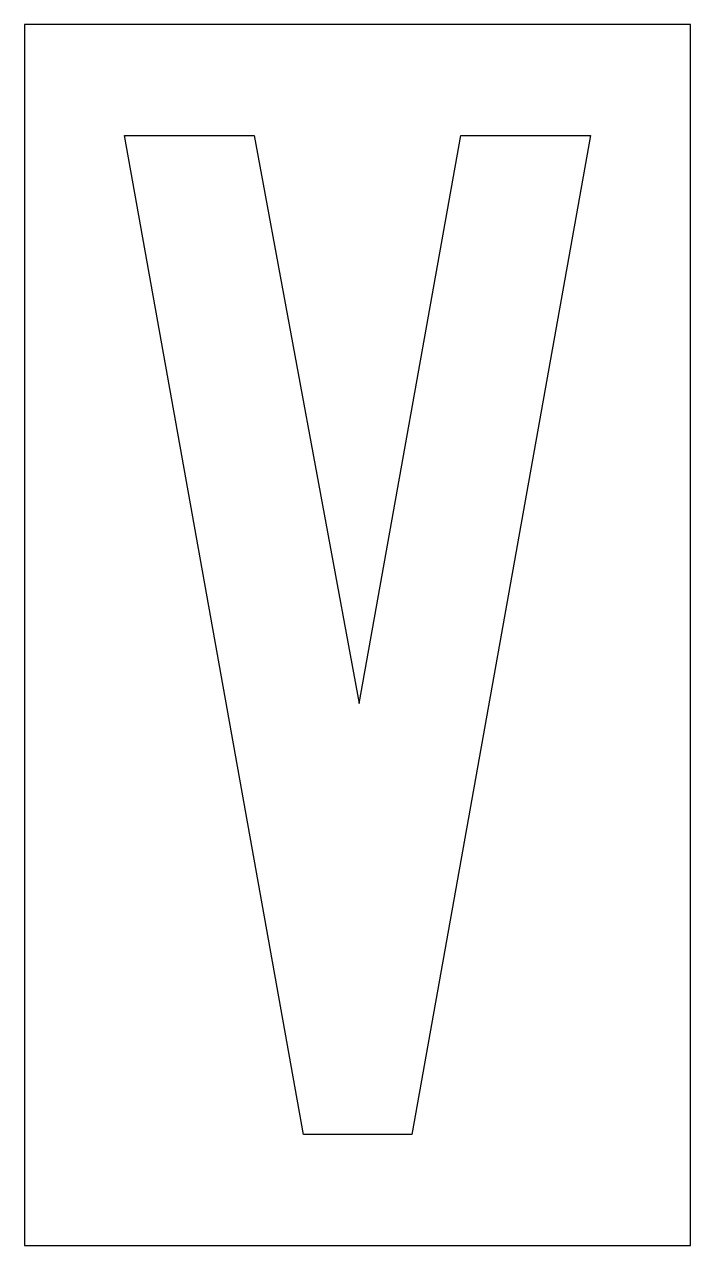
# Model space of a CAD drawing. Extents: x 0 to 12, y 0 to 22.
import ezdxf

# ---------------------------------------------------------------- set-up
doc = ezdxf.new("R2010")
doc.units = 0
doc.layers.add('CUT', color=7, linetype='Continuous')
doc.layers.add('OUTSIDE', color=1, linetype='Continuous')

msp = doc.modelspace()

# ---------------------------------------------------------------- linework, layer by layer
at = {"layer": 'CUT'}
msp.add_lwpolyline([(6.9796, 2.0036), (5.0244, 2), (1.8002, 19.9991), (4.1365, 20), (6.031, 9.7686), (7.8628, 19.9996), (10.1998, 20)], close=True, dxfattribs=at)
at = {"layer": 'OUTSIDE'}
msp.add_lwpolyline([(0, 0), (12, 0), (12, 22), (0, 22)], close=True, dxfattribs=at)

doc.saveas('drawing.dxf')
